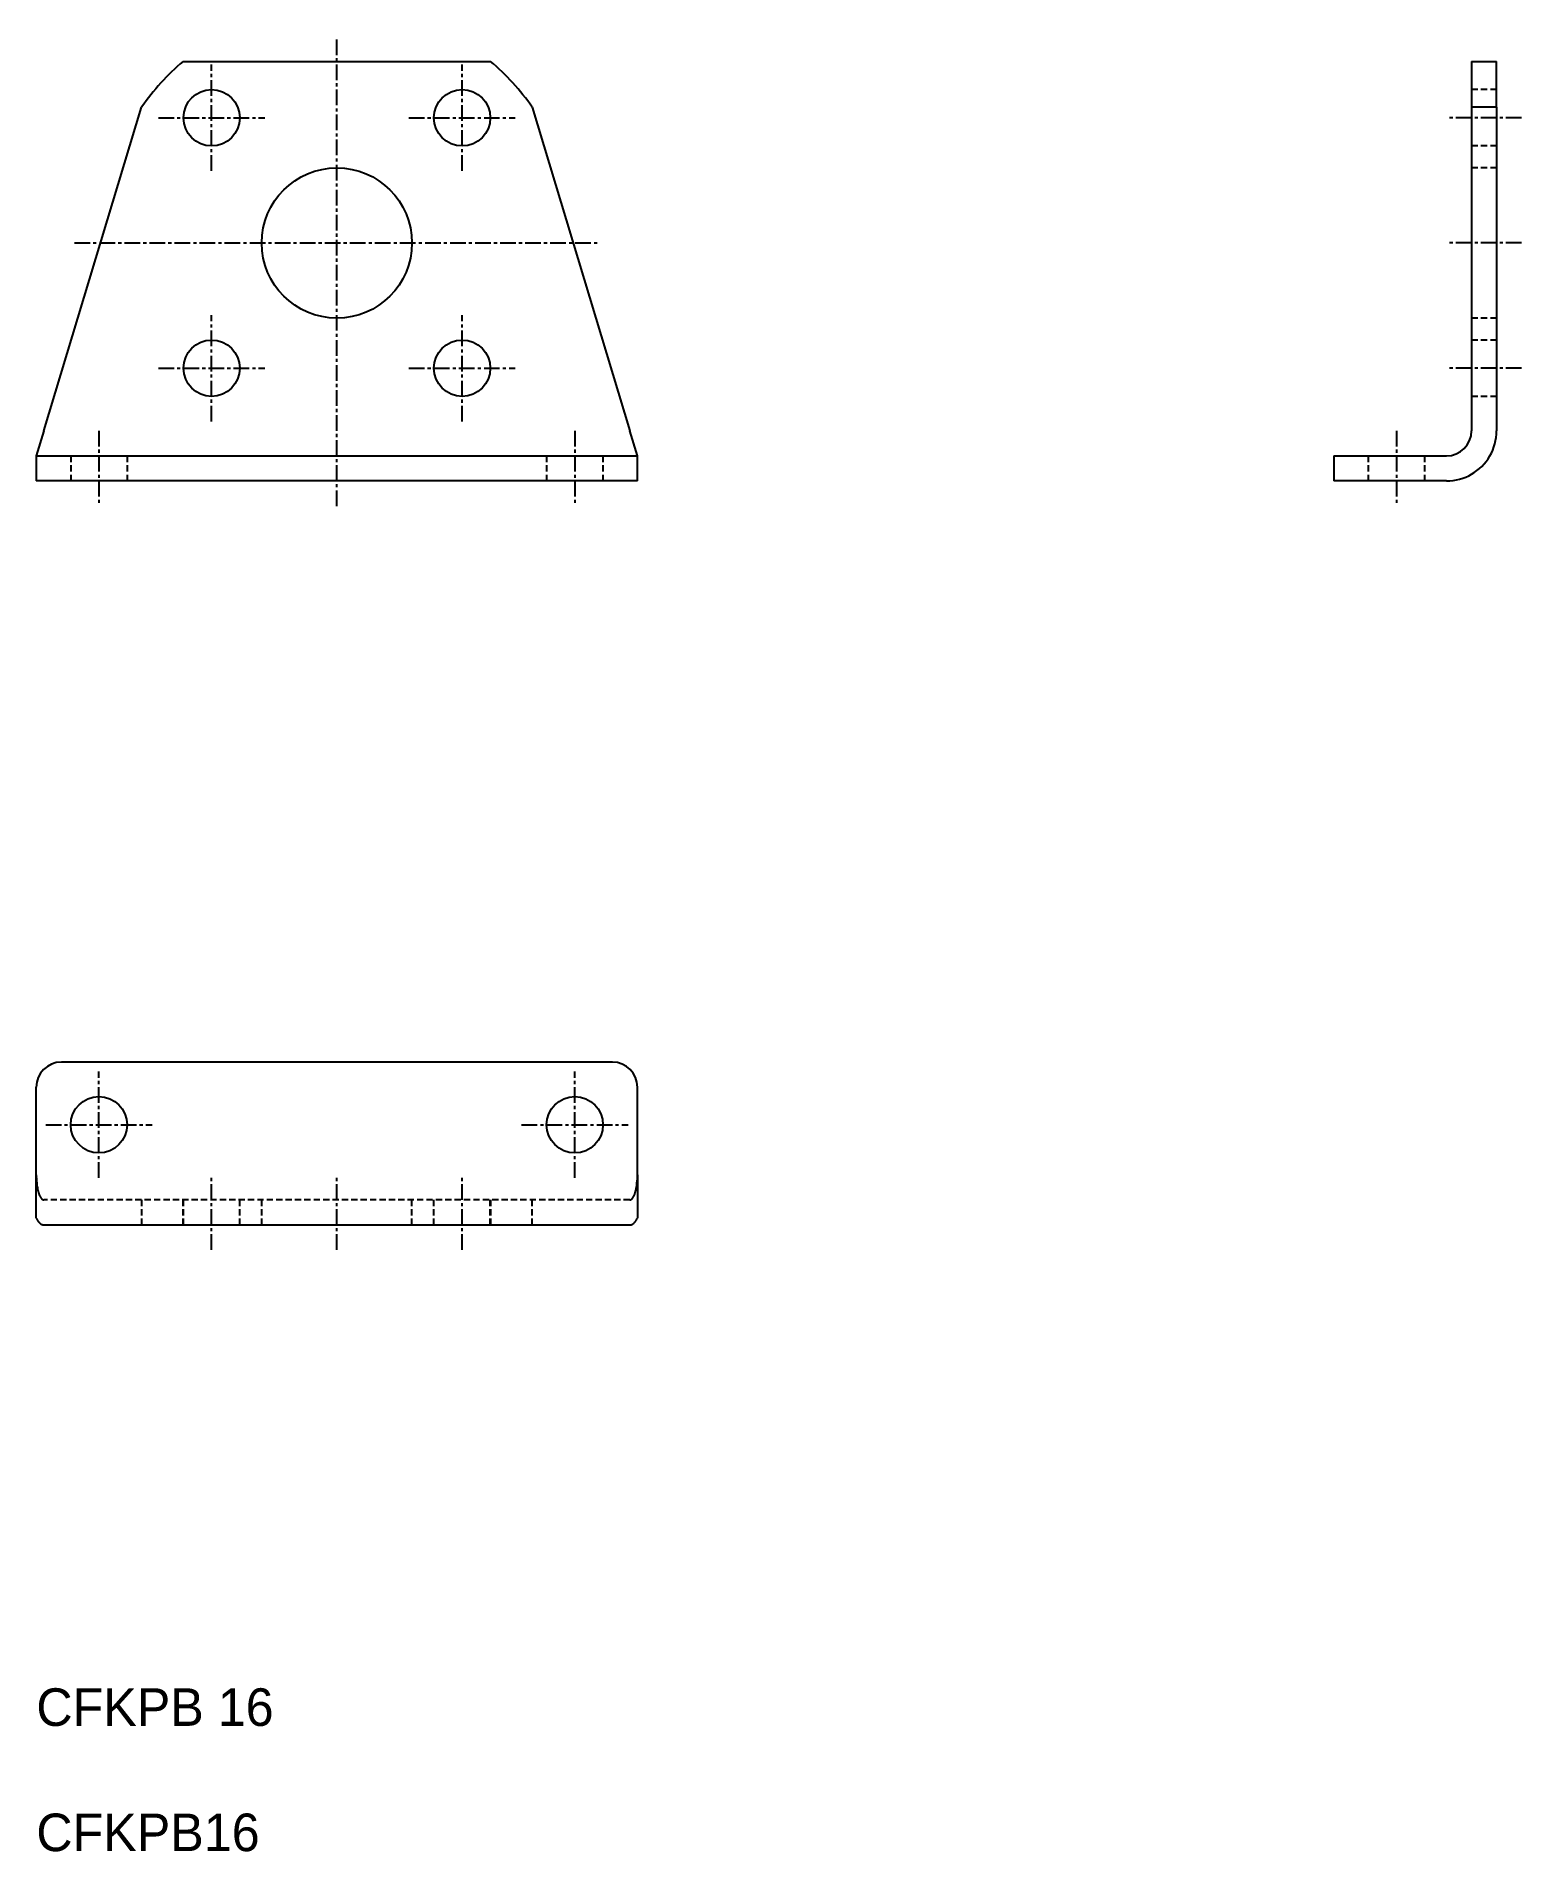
# Model space of a CAD drawing. Extents: x 0 to 119, y 0 to 145.
import ezdxf

# ---------------------------------------------------------------- set-up
doc = ezdxf.new("R2010")
doc.units = 0
doc.linetypes.add('CENTER', pattern=[2, 1.25, -0.25, 0.25, -0.25])
doc.linetypes.add('DASHED', pattern=[0.75, 0.5, -0.25])
doc.layers.get('0').update_dxf_attribs({"linetype": 'CONTINUOUS'})
doc.layers.add('CENTER', color=1, linetype='CENTER')

msp = doc.modelspace()

# ---------------------------------------------------------------- linework, layer by layer
at = {"color": 7, "linetype": 'CONTINUOUS'}
for p, q in [((11.72, 142.9), (36.28, 142.9)), ((114.61, 142.9), (114.61, 139.24)), ((114.61, 142.9), (116.61, 142.9)), ((116.61, 139.24), (116.61, 142.9)), ((0.6, 113.4), (8.4, 139.24)), ((39.6, 139.24), (47.4, 113.4)), ((114.61, 139.24), (114.61, 113.4)), ((116.61, 139.24), (114.61, 139.24)), ((116.61, 139.24), (116.61, 113.4)), ((0.6, 113.4), (0, 111.4)), ((48, 111.4), (47.4, 113.4)), ((0, 111.4), (2, 111.4)), ((0, 111.4), (0, 109.4)), ((2, 111.4), (46, 111.4)), ((46, 111.4), (48, 111.4)), ((48, 109.4), (48, 111.4)), ((103.61, 111.4), (103.61, 109.4)), ((103.61, 111.4), (112.61, 111.4)), ((2, 109.4), (0, 109.4)), ((46, 109.4), (2, 109.4)), ((48, 109.4), (46, 109.4)), ((112.61, 109.4), (103.61, 109.4)), ((46, 63), (2, 63)), ((0, 54), (0, 61)), ((48, 54), (48, 61)), ((0, 50.54), (0, 54)), ((48, 54), (48, 50.54)), ((0.6, 50), (47.4, 50))]:
    msp.add_line(p, q, dxfattribs=at)
at = {"color": 3, "linetype": 'DASHED'}
for p, q in [((116.61, 140.65), (114.61, 140.65)), ((116.61, 136.15), (114.61, 136.15)), ((116.61, 134.4), (114.61, 134.4)), ((116.61, 122.4), (114.61, 122.4)), ((116.61, 120.65), (114.61, 120.65)), ((116.61, 116.15), (114.61, 116.15)), ((2.75, 111.4), (2.75, 109.4)), ((7.25, 111.4), (7.25, 109.4)), ((40.75, 111.4), (40.75, 109.4)), ((45.25, 111.4), (45.25, 109.4)), ((106.36, 111.4), (106.36, 109.4)), ((110.86, 111.4), (110.86, 109.4)), ((47.4, 52), (0.6, 52)), ((8.4, 52), (8.4, 50)), ((11.72, 50), (11.72, 52)), ((11.75, 50), (11.75, 52)), ((16.25, 50), (16.25, 52)), ((18, 50), (18, 52)), ((30, 50), (30, 52)), ((31.75, 50), (31.75, 52)), ((36.25, 50), (36.25, 52)), ((36.28, 52), (36.28, 50)), ((39.6, 50), (39.6, 52))]:
    msp.add_line(p, q, dxfattribs=at)
at = {"color": 7, "linetype": 'CONTINUOUS'}
for centre, radius in [((14, 138.4), 2.25), ((34, 138.4), 2.25), ((24, 128.4), 6), ((14, 118.4), 2.25), ((34, 118.4), 2.25), ((5, 58), 2.25), ((43, 58), 2.25)]:
    msp.add_circle(centre, radius, dxfattribs=at)
for centre, radius, start, end in [((24, 128.4), 19, 130.2566, 145.2084), ((24, 128.4), 19, 34.7916, 49.7434), ((112.61, 113.4), 2, 270, 360), ((112.61, 113.4), 4, 330, 360), ((112.61, 113.4), 4, 270, 330), ((2, 61), 2, 90, 180), ((46, 61), 2, 360, 90), ((1.96, 51.56), 2.21, 207.5503, 209.4253), ((1.88, 51.52), 2.12, 209.4814, 211.3564), ((1.8, 51.47), 2.03, 211.5862, 213.4612), ((1.71, 51.44), 1.94, 213.888, 215.763), ((1.63, 51.4), 1.85, 216.4127, 218.2877), ((1.54, 51.37), 1.76, 219.1894, 221.0644), ((1.46, 51.34), 1.68, 222.2494, 224.1244), ((1.37, 51.31), 1.6, 225.6256, 227.5006), ((1.28, 51.29), 1.52, 229.3508, 231.2258), ((1.19, 51.27), 1.45, 233.4545, 235.3295), ((1.1, 51.25), 1.39, 237.9587, 239.8337), ((1.01, 51.24), 1.33, 242.8722, 244.7472), ((0.92, 51.23), 1.28, 248.1831, 250.0581), ((0.83, 51.22), 1.25, 253.8526, 255.7276), ((0.74, 51.21), 1.22, 259.8106, 261.6856), ((0.65, 51.21), 1.21, 265.9567, 267.8317), ((47.35, 51.21), 1.21, 272.1683, 274.0433), ((47.26, 51.21), 1.22, 278.3144, 280.1894), ((47.17, 51.22), 1.25, 284.2724, 286.1474), ((47.08, 51.23), 1.28, 289.9419, 291.8169), ((46.99, 51.24), 1.33, 295.2528, 297.1278), ((46.9, 51.25), 1.39, 300.1663, 302.0413), ((46.81, 51.27), 1.45, 304.6705, 306.5455), ((46.72, 51.29), 1.52, 308.7742, 310.6492), ((46.63, 51.31), 1.6, 312.4994, 314.3744), ((46.54, 51.34), 1.68, 315.8756, 317.7506), ((46.46, 51.37), 1.76, 318.9356, 320.8106), ((46.37, 51.4), 1.85, 321.7123, 323.5873), ((46.29, 51.44), 1.94, 324.237, 326.112), ((46.2, 51.47), 2.03, 326.5388, 328.4138), ((46.12, 51.52), 2.12, 328.6436, 330.5186), ((46.04, 51.56), 2.21, 330.5747, 332.4497)]:
    msp.add_arc(centre, radius, start, end, dxfattribs=at)
at = {"color": 3, "linetype": 'DASHED'}
for centre, radius, start, end in [((2, 53.93), 2, 178.0363, 183.6613), ((1.98, 53.8), 1.98, 179.749, 185.374), ((46.02, 53.8), 1.98, 354.626, 0.251), ((46, 53.93), 2, 356.3387, 1.9637), ((1.96, 53.66), 1.95, 181.5076, 187.1326), ((1.92, 53.53), 1.89, 183.3464, 188.9714), ((1.86, 53.4), 1.83, 185.3054, 190.9304), ((1.8, 53.28), 1.74, 187.4339, 193.0589), ((1.72, 53.17), 1.65, 189.7955, 195.4205), ((1.64, 53.06), 1.54, 192.4754, 198.1004), ((1.54, 52.97), 1.42, 195.5924, 201.2174), ((1.43, 52.88), 1.29, 199.3163, 204.9413), ((1.32, 52.8), 1.15, 203.8976, 209.5226), ((1.2, 52.74), 1.01, 209.7112, 215.3362), ((46.8, 52.74), 1.01, 324.6638, 330.2888), ((46.68, 52.8), 1.15, 330.4774, 336.1024), ((46.57, 52.88), 1.29, 335.0587, 340.6837), ((46.46, 52.97), 1.42, 338.7826, 344.4076), ((46.36, 53.06), 1.54, 341.8996, 347.5246), ((46.28, 53.17), 1.65, 344.5795, 350.2045), ((46.2, 53.28), 1.74, 346.9411, 352.5661), ((46.14, 53.4), 1.83, 349.0696, 354.6946), ((46.08, 53.53), 1.89, 351.0286, 356.6536), ((46.04, 53.66), 1.95, 352.8674, 358.4924), ((1.07, 52.69), 0.881, 217.3144, 222.9394), ((0.94, 52.65), 0.761, 227.4758, 233.1008), ((0.81, 52.62), 0.665, 240.9972, 246.6222), ((0.67, 52.61), 0.61, 257.9356, 263.5606), ((47.33, 52.61), 0.61, 276.4394, 282.0644), ((47.19, 52.62), 0.665, 293.3778, 299.0028), ((47.06, 52.65), 0.761, 306.8992, 312.5242), ((46.93, 52.69), 0.881, 317.0606, 322.6856)]:
    msp.add_arc(centre, radius, start, end, dxfattribs=at)
at = {"layer": 'CENTER', "color": 1, "linetype": 'CENTER'}
for p, q in [((24, 107.4), (24, 144.9)), ((14, 134.15), (14, 142.65)), ((34, 134.15), (34, 142.65)), ((9.75, 138.4), (18.25, 138.4)), ((29.75, 138.4), (38.25, 138.4)), ((118.61, 138.4), (112.61, 138.4)), ((3.04, 128.4), (44.96, 128.4)), ((118.61, 128.4), (112.61, 128.4)), ((14, 114.15), (14, 122.65)), ((34, 114.15), (34, 122.65)), ((9.75, 118.4), (18.25, 118.4)), ((29.75, 118.4), (38.25, 118.4)), ((118.61, 118.4), (112.61, 118.4)), ((5, 113.4), (5, 107.4)), ((43, 113.4), (43, 107.4)), ((108.61, 113.4), (108.61, 107.4)), ((5, 53.75), (5, 62.25)), ((43, 53.75), (43, 62.25)), ((0.75, 58), (9.25, 58)), ((38.75, 58), (47.25, 58)), ((14, 48), (14, 54)), ((24, 48), (24, 54)), ((34, 48), (34, 54))]:
    msp.add_line(p, q, dxfattribs=at)

# ---------------------------------------------------------------- texts
for s, p in [('CFKPB 16', (0, 10)), ('CFKPB16', (0, 0))]:
    msp.add_text(s, height=3).set_placement(p)

doc.saveas('drawing.dxf')
